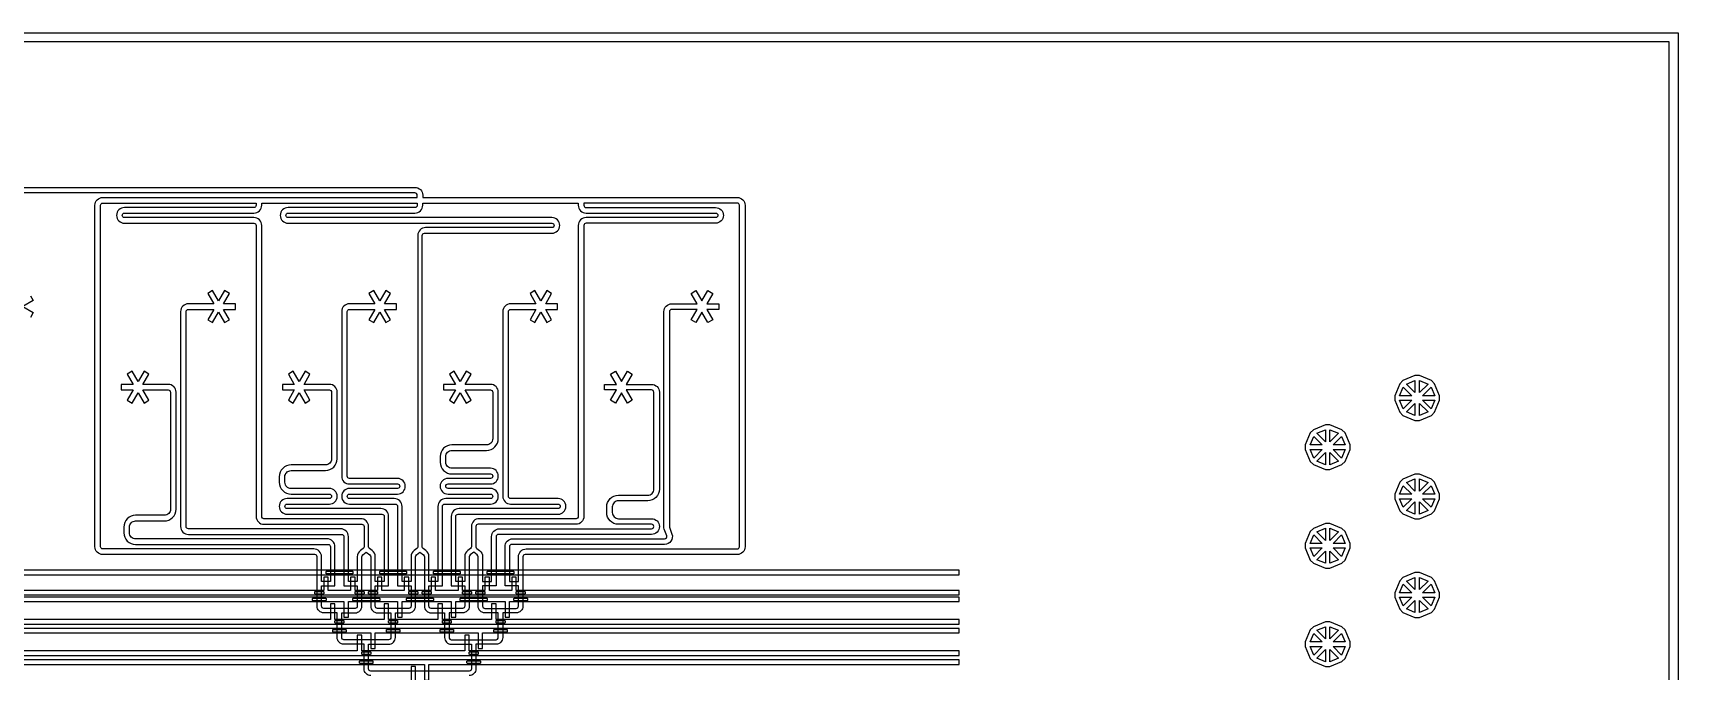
# Model space of a CAD drawing. Extents: x 0 to 194465, y -118660 to 40475.
# Drawn here: x 21262 to 58025, y 26222 to 40475 of the extents above; entities that cross this region are included whole.
import ezdxf

# ---------------------------------------------------------------- set-up
doc = ezdxf.new("R2010")
doc.units = 13
doc.layers.add('Control 2 - Push down', color=1, linetype='Continuous')
doc.layers.add('Flow', color=5, linetype='Continuous')

msp = doc.modelspace()

# ---------------------------------------------------------------- linework, layer by layer
at = {"layer": 'Control 2 - Push down'}
for points in [[(200, 40075), (200, 200), (57825, 200), (57825, 40275), (0, 40275), (0, 40475), (58025, 40475), (58025, 0), (0, 0), (0, 40075)], [(52584, 32640), (52513, 32710), (52245, 32822), (52145, 32822), (51877, 32710), (51806, 32640), (51695, 32372), (51695, 32272), (51806, 32003), (51877, 31933), (52145, 31822), (52245, 31822), (52513, 31933), (52584, 32003), (52695, 32272), (52695, 32372)], [(51803, 32372), (51883, 32563), (52074, 32372)], [(52145, 32442), (51953, 32634), (52145, 32713)], [(52245, 32713), (52437, 32634), (52245, 32442)], [(52507, 32563), (52587, 32372), (52316, 32372)], [(51803, 32272), (52074, 32272), (51883, 32080)], [(51953, 32009), (52145, 32201), (52145, 31930)], [(52245, 31930), (52245, 32201), (52437, 32009)], [(52316, 32272), (52587, 32272), (52507, 32080)], [(50584, 31540), (50513, 31610), (50245, 31722), (50145, 31722), (49877, 31610), (49806, 31540), (49695, 31272), (49695, 31172), (49806, 30903), (49877, 30833), (50145, 30722), (50245, 30722), (50513, 30833), (50584, 30903), (50695, 31172), (50695, 31272)], [(49803, 31272), (49883, 31463), (50074, 31272)], [(50145, 31342), (49953, 31534), (50145, 31613)], [(50245, 31613), (50437, 31534), (50245, 31342)], [(50507, 31463), (50587, 31272), (50316, 31272)], [(49803, 31172), (50074, 31172), (49883, 30980)], [(49953, 30909), (50145, 31101), (50145, 30830)], [(50245, 30830), (50245, 31101), (50437, 30909)], [(50316, 31172), (50587, 31172), (50507, 30980)], [(52584, 30440), (52513, 30510), (52245, 30622), (52145, 30622), (51877, 30510), (51806, 30440), (51695, 30172), (51695, 30072), (51806, 29803), (51877, 29733), (52145, 29622), (52245, 29622), (52513, 29733), (52584, 29803), (52695, 30072), (52695, 30172)], [(52145, 30242), (51953, 30434), (52145, 30513)], [(52245, 30513), (52437, 30434), (52245, 30242)], [(51803, 30172), (51883, 30363), (52074, 30172)], [(52507, 30363), (52587, 30172), (52316, 30172)], [(51803, 30072), (52074, 30072), (51883, 29880)], [(51953, 29809), (52145, 30001), (52145, 29730)], [(52245, 29730), (52245, 30001), (52437, 29809)], [(52316, 30072), (52587, 30072), (52507, 29880)], [(50584, 29340), (50513, 29410), (50245, 29522), (50145, 29522), (49877, 29410), (49806, 29340), (49695, 29072), (49695, 28972), (49806, 28703), (49877, 28633), (50145, 28522), (50245, 28522), (50513, 28633), (50584, 28703), (50695, 28972), (50695, 29072)], [(50145, 29142), (49953, 29334), (50145, 29413)], [(50245, 29413), (50437, 29334), (50245, 29142)], [(49803, 29072), (49883, 29263), (50074, 29072)], [(50507, 29263), (50587, 29072), (50316, 29072)], [(49803, 28972), (50074, 28972), (49883, 28780)], [(49953, 28709), (50145, 28901), (50145, 28630)], [(50245, 28630), (50245, 28901), (50437, 28709)], [(50316, 28972), (50587, 28972), (50507, 28780)], [(41962, 28473), (9591, 28473), (9591, 28473), (9591, 28373), (41962, 28373)], [(52584, 28240), (52513, 28310), (52245, 28422), (52145, 28422), (51877, 28310), (51806, 28240), (51695, 27972), (51695, 27872), (51806, 27603), (51877, 27533), (52145, 27422), (52245, 27422), (52513, 27533), (52584, 27603), (52695, 27872), (52695, 27972)], [(52145, 28042), (51953, 28234), (52145, 28313)], [(52245, 28313), (52437, 28234), (52245, 28042)], [(51803, 27972), (51883, 28163), (52074, 27972)], [(52507, 28163), (52587, 27972), (52316, 27972)], [(41962, 27373), (31612, 27373), (31612, 27723), (31512, 27723), (31512, 27373), (30412, 27373), (30412, 27723), (30312, 27723), (30312, 27373), (29212, 27373), (29212, 27723), (29112, 27723), (29112, 27373), (28012, 27373), (28012, 27723), (27912, 27723), (27912, 27373), (13632, 27373), (13632, 25173), (11591, 25173), (11591, 25073), (13732, 25073), (13732, 27273), (41962, 27273)], [(51803, 27872), (52074, 27872), (51883, 27680)], [(51953, 27609), (52145, 27801), (52145, 27530)], [(52245, 27530), (52245, 27801), (52437, 27609)], [(52316, 27872), (52587, 27872), (52507, 27680)], [(50584, 27140), (50513, 27210), (50245, 27322), (50145, 27322), (49877, 27210), (49806, 27140), (49695, 26872), (49695, 26772), (49806, 26503), (49877, 26433), (50145, 26322), (50245, 26322), (50513, 26433), (50584, 26503), (50695, 26772), (50695, 26872)], [(50145, 26942), (49953, 27134), (50145, 27213)], [(50245, 27213), (50437, 27134), (50245, 26942)], [(14032, 27073), (28812, 27073), (28812, 26723), (28912, 26723), (28912, 27073), (31212, 27073), (31212, 26723), (31312, 26723), (31312, 27073), (41962, 27073), (41962, 27173), (13932, 27173), (13932, 24073), (9591, 24073), (9591, 23973), (14032, 23973)], [(41962, 26573), (41962, 26673), (31012, 26673), (31012, 27023), (30912, 27023), (30912, 26673), (28612, 26673), (28612, 27023), (28512, 27023), (28512, 26673), (14232, 26673), (14232, 22973), (11591, 22973), (11591, 22873), (14332, 22873), (14332, 26573)], [(49803, 26872), (49883, 27063), (50074, 26872)], [(50507, 27063), (50587, 26872), (50316, 26872)], [(41962, 26473), (14532, 26473), (14532, 21873), (9591, 21873), (9591, 21773), (14632, 21773), (14632, 26373), (30012, 26373), (30012, 26023), (30112, 26023), (30112, 26373), (41962, 26373)], [(49803, 26772), (50074, 26772), (49883, 26580)], [(49953, 26509), (50145, 26701), (50145, 26430)], [(50245, 26430), (50245, 26701), (50437, 26509)], [(50316, 26772), (50587, 26772), (50507, 26580)], [(41962, 25873), (41962, 25973), (29812, 25973), (29812, 26323), (29712, 26323), (29712, 25973), (14832, 25973), (14832, 20773), (11591, 20773), (11591, 20673), (14932, 20673), (14932, 25873)]]:
    msp.add_lwpolyline(points, close=True, dxfattribs=at)
for points in [[(13132, 27923), (41962, 27923), (41962, 27923), (41962, 28023), (32062, 28023), (32062, 28323), (31962, 28323), (31962, 28023), (31462, 28023), (31462, 28323), (31362, 28323), (31362, 28023), (30862, 28023), (30862, 28323), (30762, 28323), (30762, 28023), (30262, 28023), (30262, 28323), (30162, 28323), (30162, 28023), (29662, 28023), (29662, 28323), (29562, 28323), (29562, 28023), (29062, 28023), (29062, 28323), (28962, 28323), (28962, 28023), (28462, 28023), (28462, 28323), (28362, 28323), (28362, 28023), (27862, 28023), (27862, 28323), (27762, 28323), (27762, 28023), (13032, 28023)], [(13432, 27773), (28212, 27773), (28212, 27423), (28312, 27423), (28312, 27773), (29412, 27773), (29412, 27423), (29512, 27423), (29512, 27773), (30612, 27773), (30612, 27423), (30712, 27423), (30712, 27773), (31812, 27773), (31812, 27423), (31912, 27423), (31912, 27773), (41962, 27773), (41962, 27873), (41962, 27873), (13332, 27873)]]:
    msp.add_lwpolyline(points, dxfattribs=at)
for points in [[(28400, 28393), (27825, 28393, -0.414214), (27812, 28406), (27812, 28441, -0.414214), (27825, 28453), (28400, 28453, -0.414214), (28412, 28441), (28412, 28406, -0.414214)], [(29600, 28393), (29025, 28393, -0.414214), (29012, 28406), (29012, 28441, -0.414214), (29025, 28453), (29600, 28453, -0.414214), (29612, 28441), (29612, 28406, -0.414214)], [(30800, 28393), (30225, 28393, -0.414214), (30212, 28406), (30212, 28441, -0.414214), (30225, 28453), (30800, 28453, -0.414214), (30812, 28441), (30812, 28406, -0.414214)], [(32000, 28393), (31425, 28393, -0.414214), (31412, 28406), (31412, 28441, -0.414214), (31425, 28453), (32000, 28453, -0.414214), (32012, 28441), (32012, 28406, -0.414214)], [(27575, 27943, -0.414214), (27562, 27956), (27562, 27991, -0.414214), (27575, 28003), (27750, 28003, -0.414214), (27762, 27991), (27762, 27956, -0.414214), (27750, 27943)], [(28475, 27943, -0.414214), (28462, 27956), (28462, 27991, -0.414214), (28475, 28003), (28650, 28003, -0.414214), (28662, 27991), (28662, 27956, -0.414214), (28650, 27943)], [(28775, 27943, -0.414214), (28762, 27956), (28762, 27991, -0.414214), (28775, 28003), (28950, 28003, -0.414214), (28962, 27991), (28962, 27956, -0.414214), (28950, 27943)], [(29675, 27943, -0.414214), (29662, 27956), (29662, 27991, -0.414214), (29675, 28003), (29850, 28003, -0.414214), (29862, 27991), (29862, 27956, -0.414214), (29850, 27943)], [(29975, 27943, -0.414214), (29962, 27956), (29962, 27991, -0.414214), (29975, 28003), (30150, 28003, -0.414214), (30162, 27991), (30162, 27956, -0.414214), (30150, 27943)], [(30875, 27943, -0.414214), (30862, 27956), (30862, 27991, -0.414214), (30875, 28003), (31050, 28003, -0.414214), (31062, 27991), (31062, 27956, -0.414214), (31050, 27943)], [(31175, 27943, -0.414214), (31162, 27956), (31162, 27991, -0.414214), (31175, 28003), (31350, 28003, -0.414214), (31362, 27991), (31362, 27956, -0.414214), (31350, 27943)], [(32075, 27943, -0.414214), (32062, 27956), (32062, 27991, -0.414214), (32075, 28003), (32250, 28003, -0.414214), (32262, 27991), (32262, 27956, -0.414214), (32250, 27943)], [(27800, 27793), (27525, 27793, -0.414214), (27512, 27806), (27512, 27841, -0.414214), (27525, 27853), (27800, 27853, -0.414214), (27812, 27841), (27812, 27806, -0.414214)], [(29000, 27793), (28425, 27793, -0.414214), (28412, 27806), (28412, 27841, -0.414214), (28425, 27853), (29000, 27853, -0.414214), (29012, 27841), (29012, 27806, -0.414214)], [(30200, 27793), (29625, 27793, -0.414214), (29612, 27806), (29612, 27841, -0.414214), (29625, 27853), (30200, 27853, -0.414214), (30212, 27841), (30212, 27806, -0.414214)], [(31400, 27793), (30825, 27793, -0.414214), (30812, 27806), (30812, 27841, -0.414214), (30825, 27853), (31400, 27853, -0.414214), (31412, 27841), (31412, 27806, -0.414214)], [(32300, 27793), (32025, 27793, -0.414214), (32012, 27806), (32012, 27841, -0.414214), (32025, 27853), (32300, 27853, -0.414214), (32312, 27841), (32312, 27806, -0.414214)], [(28200, 27293), (28025, 27293, -0.414214), (28012, 27306), (28012, 27341, -0.414214), (28025, 27353), (28200, 27353, -0.414214), (28212, 27341), (28212, 27306, -0.414214)], [(29400, 27293), (29225, 27293, -0.414214), (29212, 27306), (29212, 27341, -0.414214), (29225, 27353), (29400, 27353, -0.414214), (29412, 27341), (29412, 27306, -0.414214)], [(30600, 27293), (30425, 27293, -0.414214), (30412, 27306), (30412, 27341, -0.414214), (30425, 27353), (30600, 27353, -0.414214), (30612, 27341), (30612, 27306, -0.414214)], [(31800, 27293), (31625, 27293, -0.414214), (31612, 27306), (31612, 27341, -0.414214), (31625, 27353), (31800, 27353, -0.414214), (31812, 27341), (31812, 27306, -0.414214)], [(27962, 27106), (27962, 27141, -0.414214), (27975, 27153), (28250, 27153, -0.414214), (28262, 27141), (28262, 27106, -0.414214), (28250, 27093), (27975, 27093, -0.414214)], [(29162, 27106), (29162, 27141, -0.414214), (29175, 27153), (29450, 27153, -0.414214), (29462, 27141), (29462, 27106, -0.414214), (29450, 27093), (29175, 27093, -0.414214)], [(30362, 27106), (30362, 27141, -0.414214), (30375, 27153), (30650, 27153, -0.414214), (30662, 27141), (30662, 27106, -0.414214), (30650, 27093), (30375, 27093, -0.414214)], [(31562, 27106), (31562, 27141, -0.414214), (31575, 27153), (31850, 27153, -0.414214), (31862, 27141), (31862, 27106, -0.414214), (31850, 27093), (31575, 27093, -0.414214)], [(28800, 26593), (28625, 26593, -0.414214), (28612, 26606), (28612, 26641, -0.414214), (28625, 26653), (28800, 26653, -0.414214), (28812, 26641), (28812, 26606, -0.414214)], [(31200, 26593), (31025, 26593, -0.414214), (31012, 26606), (31012, 26641, -0.414214), (31025, 26653), (31200, 26653, -0.414214), (31212, 26641), (31212, 26606, -0.414214)], [(28562, 26406), (28562, 26441, -0.414214), (28575, 26453), (28850, 26453, -0.414214), (28862, 26441), (28862, 26406, -0.414214), (28850, 26393), (28575, 26393, -0.414214)], [(30962, 26406), (30962, 26441, -0.414214), (30975, 26453), (31250, 26453, -0.414214), (31262, 26441), (31262, 26406, -0.414214), (31250, 26393), (30975, 26393, -0.414214)]]:
    msp.add_lwpolyline(points, format="xyb", close=True, dxfattribs=at)
at = {"layer": 'Flow'}
for points in [[(21025, 37026), (29800, 37026, -0.414214), (29975, 36851), (29975, 36801), (37000, 36801, -0.414214), (37175, 36626), (37175, 29001, -0.414214), (37000, 28826), (32262, 28826, 0.414214), (32212, 28776), (32212, 28723), (32212, 27673, -0.414214), (32062, 27523), (31762, 27523), (31762, 26973, -0.414214), (31612, 26823), (31162, 26823), (31162, 26273, -0.414214), (31012, 26123)], [(28812, 26123, -0.414214), (28662, 26273), (28662, 26823), (28212, 26823, -0.414214), (28062, 26973), (28062, 27523), (27762, 27523, -0.414214), (27612, 27673), (27612, 28723), (27612, 28776, 0.414214), (27562, 28826), (22825, 28826, -0.414214), (22650, 29001), (22650, 36626, -0.414214), (22825, 36801), (29850, 36801), (29850, 36851, 0.414214), (29800, 36901), (21025, 36901, 0.414214)]]:
    msp.add_lwpolyline(points, format="xyb", dxfattribs=at)
for points in [[(24687, 34251, -0.414214), (24737, 34301), (25304, 34301), (25171, 34070), (25279, 34007), (25412, 34238), (25546, 34007), (25654, 34070), (25521, 34301), (25787, 34301), (25787, 34426), (25521, 34426), (25654, 34657), (25546, 34719), (25412, 34488), (25279, 34719), (25171, 34657), (25304, 34426), (24737, 34426, 0.414214), (24562, 34251), (24562, 29451, 0.414214), (24737, 29276), (28162, 29276, -0.414214), (28212, 29226), (28212, 28723), (28212, 28123), (28512, 28123), (28512, 27673, -0.414214), (28462, 27623), (27762, 27623, -0.414214), (27712, 27673), (27712, 28123), (28012, 28123), (28012, 28723), (28012, 29001, 0.414214), (27837, 29176), (23558, 29176, -0.414214), (23420, 29313), (23420, 29438, -0.414214), (23558, 29576), (24200, 29576, 0.414214), (24462, 29838), (24462, 32451, 0.414214), (24287, 32626), (23721, 32626), (23854, 32857), (23746, 32919), (23612, 32688), (23479, 32919), (23371, 32857), (23504, 32626), (23237, 32626), (23237, 32501), (23504, 32501), (23371, 32270), (23479, 32207), (23612, 32438), (23746, 32207), (23854, 32270), (23721, 32501), (24287, 32501, -0.414214), (24337, 32451), (24337, 29838, -0.414214), (24200, 29701), (23558, 29701, 0.414214), (23295, 29438), (23295, 29313, 0.414214), (23558, 29051), (27862, 29051, -0.414214), (27912, 29001), (27912, 28723), (27912, 28223), (27712, 28223), (27712, 28723), (27712, 28776, 0.414214), (27537, 28951), (22825, 28951, -0.414214), (22775, 29001), (22775, 36626, -0.414214), (22825, 36676), (26250, 36676), (26250, 36626, -0.414214), (26200, 36576), (23307, 36576, 1), (23307, 36226), (26200, 36226, -0.414214), (26250, 36176), (26250, 29676, 0.414214), (26425, 29501), (28612, 29501, -0.414214), (28662, 29451), (28662, 29001, -0.236068), (28642, 28961), (28582, 28916, 0.236068), (28512, 28776), (28512, 28723), (28512, 28223), (28312, 28223), (28312, 28723), (28312, 29226, 0.414214), (28137, 29401), (24737, 29401, -0.414214), (24687, 29451)], [(29862, 35951), (29862, 29001, -0.236068), (29842, 28961), (29782, 28916, 0.236068), (29712, 28776), (29712, 28723), (29712, 28223), (29512, 28223), (29512, 28723), (29512, 29901, 0.414214), (29337, 30076), (28337, 30076, -1), (28337, 30176), (29409, 30176, 1), (29409, 30526), (28337, 30526, -0.414214), (28287, 30576), (28287, 34251, -0.414214), (28337, 34301), (28904, 34301), (28771, 34070), (28879, 34007), (29012, 34238), (29146, 34007), (29254, 34070), (29121, 34301), (29387, 34301), (29387, 34426), (29121, 34426), (29254, 34657), (29146, 34719), (29012, 34488), (28879, 34719), (28771, 34657), (28904, 34426), (28337, 34426, 0.414214), (28162, 34251), (28162, 30576, 0.414214), (28337, 30401), (29409, 30401, -1), (29409, 30301), (28337, 30301, 1), (28337, 29951), (29362, 29951, -0.414214), (29412, 29901), (29412, 28723), (29412, 28123), (29712, 28123), (29712, 27673, -0.414214), (29662, 27623), (28962, 27623, -0.414214), (28912, 27673), (28912, 28123), (29212, 28123), (29212, 28723), (29212, 29676, 0.414214), (29037, 29851), (26943, 29851, -1), (26943, 29951), (27887, 29951, 1), (27887, 30301), (27031, 30301, -0.414214), (26893, 30438), (26893, 30563, -0.414214), (27031, 30701), (27800, 30701, 0.414214), (28062, 30963), (28062, 32451, 0.414214), (27887, 32626), (27321, 32626), (27454, 32857), (27346, 32919), (27212, 32688), (27079, 32919), (26971, 32857), (27104, 32626), (26837, 32626), (26837, 32501), (27104, 32501), (26971, 32270), (27079, 32207), (27212, 32438), (27346, 32207), (27454, 32270), (27321, 32501), (27887, 32501, -0.414214), (27937, 32451), (27937, 30963, -0.414214), (27800, 30826), (27031, 30826, 0.414214), (26768, 30563), (26768, 30438, 0.414214), (27031, 30176), (27887, 30176, -1), (27887, 30076), (26943, 30076, 1), (26943, 29726), (29062, 29726, -0.414214), (29112, 29676), (29112, 28723), (29112, 28223), (28912, 28223), (28912, 28723), (28912, 28776, 0.236068), (28842, 28916), (28782, 28961, -0.236068), (28762, 29001), (28762, 29451, 0.414214), (28587, 29626), (26425, 29626, -0.414214), (26375, 29676), (26375, 36176, 0.414214), (26200, 36351), (23307, 36351, -1), (23307, 36451), (26200, 36451, 0.414214), (26375, 36626), (26375, 36676), (29850, 36676), (29850, 36626, -0.414214), (29800, 36576), (26966, 36576, 1), (26966, 36226), (32859, 36226, -1), (32859, 36126), (30037, 36126, 0.414214), (29862, 35951)], [(29962, 35951, -0.414214), (30012, 36001), (32859, 36001, 1), (32859, 36351), (26966, 36351, -1), (26966, 36451), (29800, 36451, 0.414214), (29975, 36626), (29975, 36676), (33450, 36676), (33450, 36626, 0.414214), (33625, 36451), (36518, 36451, -1), (36518, 36351), (33625, 36351, 0.414214), (33450, 36176), (33450, 29676, -0.414214), (33400, 29626), (31238, 29626, 0.414214), (31062, 29451), (31062, 29001, -0.236068), (31043, 28961), (30983, 28916, 0.236068), (30912, 28776), (30912, 28723), (30912, 28223), (30712, 28223), (30712, 28723), (30712, 29676, -0.414214), (30762, 29726), (32998, 29726, 1), (32998, 30076), (31937, 30076, -0.414214), (31887, 30126), (31887, 34251, -0.414214), (31937, 34301), (32504, 34301), (32371, 34070), (32479, 34007), (32612, 34238), (32746, 34007), (32854, 34070), (32721, 34301), (32987, 34301), (32987, 34426), (32721, 34426), (32854, 34657), (32746, 34719), (32612, 34488), (32479, 34719), (32371, 34657), (32504, 34426), (31937, 34426, 0.414214), (31762, 34251), (31762, 30126, 0.414214), (31937, 29951), (32998, 29951, -1), (32998, 29851), (30788, 29851, 0.414214), (30612, 29676), (30612, 28723), (30612, 28123), (30912, 28123), (30912, 27673, -0.414214), (30862, 27623), (30162, 27623, -0.414214), (30112, 27673), (30112, 28123), (30412, 28123), (30412, 28723), (30412, 29901, -0.414214), (30462, 29951), (31487, 29951, 1), (31487, 30301), (30538, 30301, -1), (30538, 30401), (31487, 30401, 1), (31487, 30751), (30625, 30751), (30625, 30751, -0.414214), (30488, 30888), (30488, 31013, -0.414214), (30625, 31151), (31400, 31151, 0.414214), (31662, 31413), (31662, 32451, 0.414214), (31487, 32626), (30921, 32626), (31054, 32857), (30946, 32919), (30812, 32688), (30679, 32919), (30571, 32857), (30704, 32626), (30437, 32626), (30437, 32501), (30704, 32501), (30571, 32270), (30679, 32207), (30812, 32438), (30946, 32207), (31054, 32270), (30921, 32501), (31487, 32501, -0.414214), (31537, 32451), (31537, 31413, -0.414214), (31400, 31276), (30625, 31276, 0.414214), (30363, 31013), (30363, 30888, 0.414214), (30625, 30626), (31487, 30626, -1), (31487, 30526), (30538, 30526, 1), (30538, 30176), (31487, 30176, -1), (31487, 30076), (30488, 30076, 0.414214), (30312, 29901), (30312, 28723), (30312, 28223), (30112, 28223), (30112, 28723), (30112, 28776, 0.236068), (30042, 28916), (29982, 28961, -0.236068), (29962, 29001), (29962, 35951)], [(35487, 34251), (35487, 29451, 0.083522), (35490, 29434), (35543, 29283, -0.515573), (35377, 29051), (31962, 29051, 0.414214), (31912, 29001), (31912, 28723), (31912, 28223), (32112, 28223), (32112, 28723), (32112, 28776, -0.414214), (32287, 28951), (37000, 28951, 0.414214), (37050, 29001), (37050, 36626, 0.414214), (37000, 36676), (33575, 36676), (33575, 36626, 0.414214), (33625, 36576), (36518, 36576, -1), (36518, 36226), (33625, 36226, 0.414214), (33575, 36176), (33575, 29676, -0.414214), (33400, 29501), (31212, 29501, 0.414214), (31162, 29451), (31162, 29001, 0.236068), (31183, 28961), (31243, 28916, -0.236068), (31312, 28776), (31312, 28723), (31312, 28223), (31512, 28223), (31512, 28723), (31512, 29226, -0.414214), (31688, 29401), (35087, 29401, 1), (35087, 29501), (34347, 29501, -0.414214), (34085, 29763), (34085, 29888, -0.414214), (34347, 30151), (35000, 30151, 0.414214), (35137, 30288), (35137, 32451, 0.414214), (35087, 32501), (34521, 32501), (34654, 32270), (34546, 32207), (34412, 32438), (34279, 32207), (34171, 32270), (34304, 32501), (34037, 32501), (34037, 32626), (34304, 32626), (34171, 32857), (34279, 32919), (34412, 32688), (34546, 32919), (34654, 32857), (34521, 32626), (35087, 32626, -0.414214), (35262, 32451), (35262, 30288, -0.414214), (35000, 30026), (34347, 30026, 0.414214), (34210, 29888), (34210, 29888), (34210, 29763, 0.414214), (34347, 29626), (35087, 29626, -1), (35087, 29276), (31662, 29276, 0.414214), (31612, 29226), (31612, 28723), (31612, 28123), (31312, 28123), (31312, 27673, 0.414214), (31362, 27623), (32062, 27623, 0.414214), (32112, 27673), (32112, 28123), (31812, 28123), (31812, 28723), (31812, 29001, -0.414214), (31987, 29176), (35377, 29176, 0.515573), (35425, 29242), (35372, 29393), (35372, 29393, -0.083522), (35362, 29451), (35362, 34251, -0.414214), (35537, 34426), (36104, 34426), (35971, 34657), (36079, 34719), (36212, 34488), (36346, 34719), (36454, 34657), (36321, 34426), (36587, 34426), (36587, 34301), (36321, 34301), (36454, 34070), (36346, 34007), (36212, 34238), (36079, 34007), (35971, 34070), (36104, 34301), (35537, 34301, 0.414214), (35487, 34251)], [(28812, 28723), (28812, 27673, 0.414214), (28962, 27523), (29262, 27523), (29262, 26973, -0.414214), (29212, 26923), (28212, 26923, -0.414214), (28162, 26973), (28162, 27523), (28462, 27523, 0.414214), (28612, 27673), (28612, 28723), (28612, 28776, -0.236068), (28632, 28816), (28712, 28876), (28792, 28816, -0.236068), (28812, 28776), (28812, 28723)], [(29912, 28876), (29992, 28816, -0.236068), (30012, 28776), (30012, 28723), (30012, 27673, 0.414214), (30162, 27523), (30462, 27523), (30462, 26973, 0.414214), (30612, 26823), (31062, 26823), (31062, 26273, -0.414214), (31012, 26223), (28812, 26223, -0.414214), (28762, 26273), (28762, 26823), (29212, 26823, 0.414214), (29362, 26973), (29362, 27523), (29662, 27523, 0.414214), (29812, 27673), (29812, 28723), (29812, 28776, -0.236068), (29832, 28816)], [(31012, 28723), (31012, 27673, -0.414214), (30862, 27523), (30562, 27523), (30562, 26973, 0.414214), (30612, 26923), (31612, 26923, 0.414214), (31662, 26973), (31662, 27523), (31362, 27523, -0.414214), (31212, 27673), (31212, 28723), (31212, 28776, 0.236068), (31193, 28816), (31113, 28876), (31033, 28816, 0.236068), (31012, 28776), (31012, 28723)]]:
    msp.add_lwpolyline(points, format="xyb", close=True, dxfattribs=at)
msp.add_lwpolyline([(21206, 34605), (21269, 34496), (21037, 34363), (21269, 34230), (21206, 34121)], dxfattribs=at)

doc.saveas('drawing.dxf')
